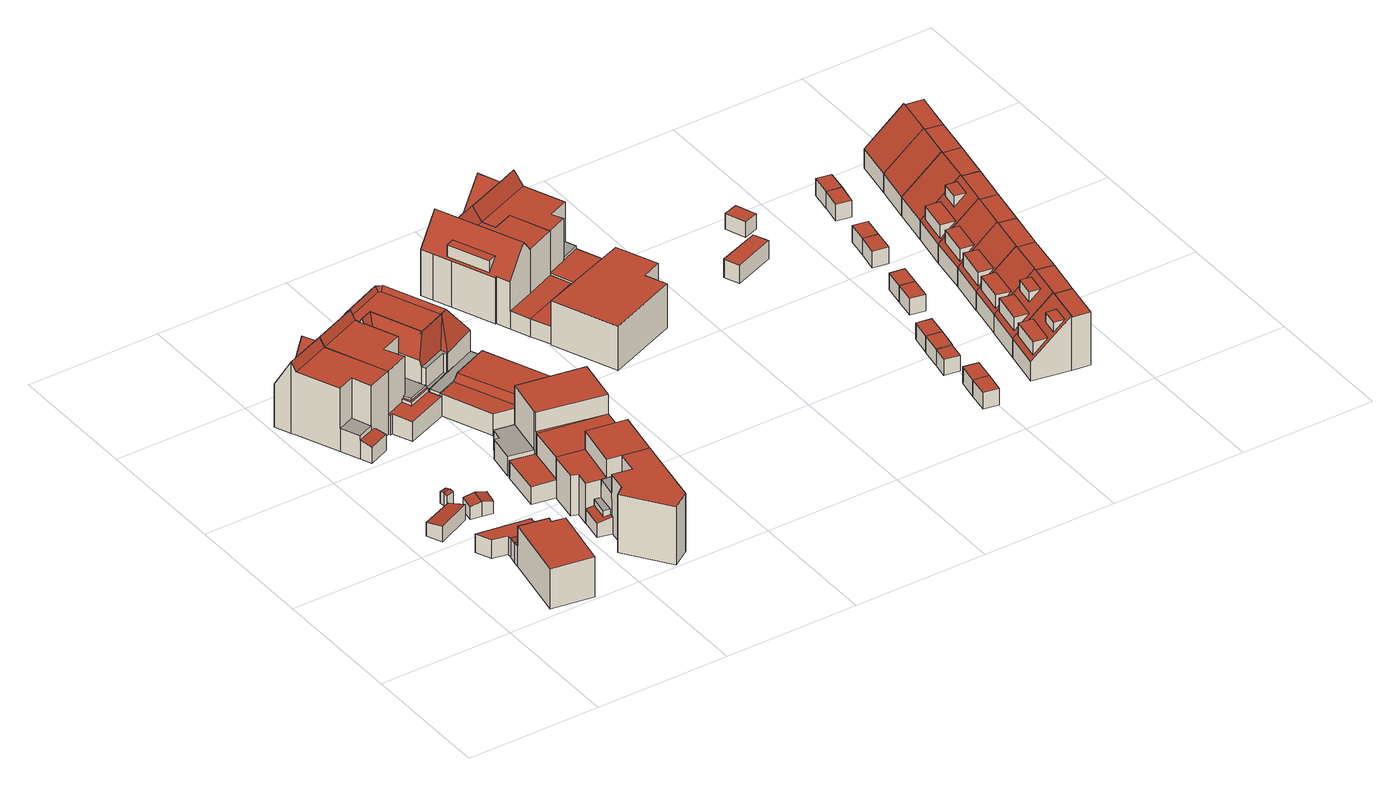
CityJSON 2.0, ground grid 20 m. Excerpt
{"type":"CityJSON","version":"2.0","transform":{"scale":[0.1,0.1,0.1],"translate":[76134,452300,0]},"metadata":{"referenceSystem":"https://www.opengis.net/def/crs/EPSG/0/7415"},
"CityObjects":{
"building1":{"type":"Building","attributes":{"Volume":29.43,"Dakoppervlakte":13.28,"Muuroppervlakte":35.33,"Vloeroppervlakte":13.16,"hoogte_Z_max_in_m_NAP":3.09,"GEB_DOEL":"onbekend","dateOfConstruction":"1928-01-01","measuredHeight":2.4},"geometry":[{"type":"Solid","lod":"2","boundaries":[[[[0,1,2,3]],[[4,5,6,7]],[[3,2,7,6]],[[1,4,7,2]],[[0,5,4,1]],[[0,3,6,5]]]],"semantics":{"surfaces":[{"type":"GroundSurface"},{"type":"RoofSurface"},{"type":"WallSurface"}],"values":[[0,1,2,2,2,2]]}}]},
"building2":{"type":"Building","attributes":{"Volume":505.14,"Dakoppervlakte":96.02,"Muuroppervlakte":259.44,"Vloeroppervlakte":99.09,"hoogte_Z_max_in_m_NAP":7.13,"GEB_DOEL":"woonfunctie","dateOfConstruction":"1928-01-01","measuredHeight":6.34},"geometry":[{"type":"Solid","lod":"2","boundaries":[[[[8,9,10,11,12,13,14,15,16,17,18,19]],[[20,21,22,23]],[[24,25,26,27,28,29]],[[30,31,32,33,34,35]],[[36,37,38,39,40,41,42,43,44]],[[45,46,47,48,49]],[[14,13,29,28,23]],[[24,29,13,12]],[[25,24,12,11,43]],[[41,40,20,23,28,27]],[[19,35,34,8]],[[35,19,18,30]],[[17,16,32,31]],[[44,10,9,36]],[[10,44,43,11]],[[47,32,16,15,48]],[[22,48,15,14,23]],[[49,48,22,21]],[[39,38,45,49]],[[46,45,38,37,33]],[[39,49,21,20,40]],[[8,34,33,37,36,9]],[[32,47,46,33]],[[25,43,42,26]],[[26,42,41,27]],[[18,17,31,30]]]],"semantics":{"surfaces":[{"type":"GroundSurface"},{"type":"OuterFloorSurface"},{"type":"RoofSurface"},{"type":"WallSurface"}],"values":[[0,1,2,2,2,2,3,3,3,3,3,3,3,3,3,3,3,3,3,3,3,3,3,3,3,3]]}}]},
"building3":{"type":"Building","attributes":{"Volume":2.62,"Dakoppervlakte":1.5,"Muuroppervlakte":8.6,"Vloeroppervlakte":4.08,"hoogte_Z_max_in_m_NAP":2.82,"GEB_DOEL":"onbekend","dateOfConstruction":"1925-01-01","measuredHeight":1.97},"geometry":[{"type":"Solid","lod":"2","boundaries":[[[[50,51,52,53,54,55]],[[56,57,58,59]],[[58,57,60,61]],[[52,51,56,59]],[[54,61,60,55]],[[58,61,54,53]],[[60,57,56,51,50,55]],[[53,52,59,58]]]],"semantics":{"surfaces":[{"type":"GroundSurface"},{"type":"RoofSurface"},{"type":"WallSurface"}],"values":[[0,1,1,2,2,2,2,2]]}}]},
"building4":{"type":"Building","attributes":{"Volume":16.73,"Dakoppervlakte":7.73,"Muuroppervlakte":23.9,"Vloeroppervlakte":8.63,"hoogte_Z_max_in_m_NAP":3.23,"GEB_DOEL":"onbekend","dateOfConstruction":"1925-01-01","measuredHeight":2.45},"geometry":[{"type":"Solid","lod":"2","boundaries":[[[[62,63,64,65,66,67]],[[68,69,70,71]],[[72,69,68,73]],[[63,62,71,70]],[[73,66,65,72]],[[64,69,72,65]],[[71,62,67,66,73,68]],[[64,63,70,69]]]],"semantics":{"surfaces":[{"type":"GroundSurface"},{"type":"RoofSurface"},{"type":"WallSurface"}],"values":[[0,1,1,2,2,2,2,2]]}}]},
"building5":{"type":"Building","attributes":{"Volume":808.51,"Dakoppervlakte":104.84,"Muuroppervlakte":382.85,"Vloeroppervlakte":93.08,"hoogte_Z_max_in_m_NAP":11.75,"GEB_DOEL":"winkelfunctie,woonfunctie - woonfunctie","dateOfConstruction":"1932-01-01","measuredHeight":11.2},"geometry":[{"type":"Solid","lod":"2","boundaries":[[[[74,75,76,77,78,79,80,81,82,83,84,85,86,87]],[[88,89,90,91]],[[92,93,94,95]],[[96,97,98,99,92,95]],[[100,101,99,98]],[[102,103,104,105,101,100]],[[106,107,108,109,110]],[[84,91,102,100,98,86,85]],[[97,96,111,75,74,87]],[[87,86,98,97]],[[92,111,93]],[[79,78,77,76,75,111,92,99,101,105]],[[94,96,95]],[[84,83,110,88,91]],[[107,106,82,81]],[[107,81,80,108]],[[110,83,82,106]],[[110,109,89,88]],[[91,90,103,102]],[[89,104,103,90]],[[104,89,109,108,80,79,105]],[[93,111,96,94]]]],"semantics":{"surfaces":[{"type":"GroundSurface"},{"type":"OuterFloorSurface"},{"type":"RoofSurface"},{"type":"WallSurface"}],"values":[[0,1,2,2,2,2,2,3,3,3,3,3,3,3,3,3,3,3,3,3,3,3]]}}]},
"building6":{"type":"Building","attributes":{"Volume":721.95,"Dakoppervlakte":75.06,"Muuroppervlakte":353.07,"Vloeroppervlakte":87.26,"hoogte_Z_max_in_m_NAP":10.05,"GEB_DOEL":"winkelfunctie,woonfunctie - woonfunctie","dateOfConstruction":"1925-01-01","measuredHeight":9.17},"geometry":[{"type":"Solid","lod":"2","boundaries":[[[[112,113,114,115,116,117,118,119,120,121,122]],[[123,124,125,126]],[[127,128,129,130]],[[131,132,133,134,135,136,137,138]],[[139,140,141,142,143,144,145]],[[131,117,116,132]],[[132,116,115,133]],[[134,114,113,135]],[[136,135,113,112,126]],[[123,126,112,122,129]],[[121,120,142,141]],[[142,120,119,143]],[[118,144,143,119]],[[130,129,122,121,141]],[[130,141,140,127]],[[139,128,127,140]],[[129,128,139,145,124,123]],[[136,126,125,137]],[[137,125,124,138]],[[124,145,144,118,117,131,138]],[[134,133,115,114]]]],"semantics":{"surfaces":[{"type":"GroundSurface"},{"type":"OuterFloorSurface"},{"type":"RoofSurface"},{"type":"WallSurface"}],"values":[[0,1,1,2,2,3,3,3,3,3,3,3,3,3,3,3,3,3,3,3,3]]}}]},
"building7":{"type":"Building","attributes":{"Volume":928.17,"Dakoppervlakte":125.59,"Muuroppervlakte":406.2,"Vloeroppervlakte":117.11,"hoogte_Z_max_in_m_NAP":11.75,"GEB_DOEL":"bijeenkomstfunctie - woonfunctie","dateOfConstruction":"1932-01-01","measuredHeight":11.16},"geometry":[{"type":"Solid","lod":"2","boundaries":[[[[146,147,148,149,150,151,152,153,154,155,79,78,77,76,75,156]],[[157,158,159,160,161,162]],[[92,163,164,93]],[[99,165,166,167,163,92]],[[168,165,99,101]],[[168,101,105,169,170,171]],[[172,173,174,175,176,177,178,179]],[[180,181,182,183,184,185]],[[147,146,166,165]],[[172,179,185,184,160,159,169,105]],[[165,168,171,157,149,148,147]],[[164,167,111,93]],[[93,111,92]],[[111,167,166,146,156,75]],[[99,92,111,75,76,77,78,79,172,105,101]],[[152,151,177,176]],[[172,79,155,173]],[[155,154,174,173]],[[154,153,175,174]],[[176,175,153,152]],[[162,182,150,149,157]],[[181,177,151,150,182]],[[160,184,183,161]],[[162,161,183,182]],[[180,178,177,181]],[[180,185,179,178]],[[169,159,158,170]],[[158,157,171,170]],[[163,167,164]]]],"semantics":{"surfaces":[{"type":"GroundSurface"},{"type":"OuterFloorSurface"},{"type":"RoofSurface"},{"type":"WallSurface"}],"values":[[0,1,2,2,2,2,2,2,3,3,3,3,3,3,3,3,3,3,3,3,3,3,3,3,3,3,3,3,3]]}}]},
"building8":{"type":"Building","attributes":{"Volume":543.02,"Dakoppervlakte":67.44,"Muuroppervlakte":287.14,"Vloeroppervlakte":67.44,"hoogte_Z_max_in_m_NAP":9.98,"GEB_DOEL":"woonfunctie","dateOfConstruction":"1925-01-01","measuredHeight":9.14},"geometry":[{"type":"Solid","lod":"2","boundaries":[[[[186,187,188,189,190,191,192,193,194]],[[195,196,135,197]],[[198,199,200,201,202,203,204]],[[135,192,191,197]],[[201,195,197,191,190]],[[194,199,198,186]],[[199,194,193,200]],[[201,190,189,202]],[[202,189,188,187,204,203]],[[204,187,186,198]],[[196,195,201,200]],[[135,196,200,193,192]]]],"semantics":{"surfaces":[{"type":"GroundSurface"},{"type":"RoofSurface"},{"type":"WallSurface"}],"values":[[0,1,1,2,2,2,2,2,2,2,2,2]]}}]},
"building9":{"type":"Building","attributes":{"Volume":435.87,"Dakoppervlakte":82.22,"Muuroppervlakte":223.81,"Vloeroppervlakte":82.22,"hoogte_Z_max_in_m_NAP":7.13,"GEB_DOEL":"woonfunctie","dateOfConstruction":"1925-01-01","measuredHeight":6.28},"geometry":[{"type":"Solid","lod":"2","boundaries":[[[[205,206,207,191,189,188,208,209]],[[210,211,202,212]],[[213,214,215,216,217,218]],[[191,207,210,212]],[[216,211,210,207,206]],[[216,206,205,217]],[[209,218,217,205]],[[209,208,213,218]],[[188,214,213,208]],[[202,211,216,215]],[[189,215,214,188]],[[189,191,212,202,215]]]],"semantics":{"surfaces":[{"type":"GroundSurface"},{"type":"RoofSurface"},{"type":"WallSurface"}],"values":[[0,1,1,2,2,2,2,2,2,2,2,2]]}}]},
"building10":{"type":"Building","attributes":{"Volume":702.49,"Dakoppervlakte":69.79,"Muuroppervlakte":334.66,"Vloeroppervlakte":91.26,"hoogte_Z_max_in_m_NAP":10.11,"GEB_DOEL":"woonfunctie","dateOfConstruction":"1925-01-01","measuredHeight":9.19},"geometry":[{"type":"Solid","lod":"2","boundaries":[[[[219,220,221,222,223,224,225,226,227,228]],[[229,230,231,232,233,234]],[[235,236,237,238,239]],[[211,210,240]],[[221,220,237,236,210]],[[235,239,234,224,223,240]],[[223,222,211,240]],[[210,211,222,221]],[[240,210,236,235]],[[219,228,230,229]],[[228,227,231,230]],[[232,231,227,226]],[[226,225,233,232]],[[224,234,233,225]],[[234,239,238,229]],[[220,219,229,238,237]]]],"semantics":{"surfaces":[{"type":"GroundSurface"},{"type":"OuterFloorSurface"},{"type":"RoofSurface"},{"type":"WallSurface"}],"values":[[0,1,2,2,3,3,3,3,3,3,3,3,3,3,3,3]]}}]},
"building11":{"type":"Building","attributes":{"Volume":1294.77,"Dakoppervlakte":226,"Muuroppervlakte":347.94,"Vloeroppervlakte":143.41,"hoogte_Z_max_in_m_NAP":11.08,"GEB_DOEL":"winkelfunctie - woonfunctie","dateOfConstruction":"1925-01-01","measuredHeight":10.4},"geometry":[{"type":"Solid","lod":"2","boundaries":[[[[241,242,243,244,245,246,247,248,249,250,251,252,253,254,255,256,257,258]],[[259,260,261,262,263,264]],[[265,182,266,267]],[[268,269,270,271,264]],[[270,272,273,274,271]],[[260,259,271,274,275]],[[271,259,264]],[[276,277,274,273]],[[275,274,277,278]],[[279,280,281,276,273,272,282]],[[283,278,277]],[[281,283,277,276]],[[284,285,286,287]],[[288,289,287,286]],[[288,282,272,270]],[[286,285,280,279]],[[286,279,282,288]],[[289,288,270,269,290,291]],[[264,249,248,268]],[[269,268,248,247,246,290]],[[290,246,245,291]],[[291,245,244,243,287,289]],[[243,242,284,287]],[[285,284,242,241,258,257,256,255,254,253,260,275,278,283,281,280]],[[253,252,182,261,260]],[[251,266,182,252]],[[267,266,251,250]],[[265,262,261,182]],[[262,265,267,263]],[[263,267,250,249,264]]]],"semantics":{"surfaces":[{"type":"GroundSurface"},{"type":"OuterFloorSurface"},{"type":"RoofSurface"},{"type":"WallSurface"}],"values":[[0,1,1,2,2,2,2,2,2,2,2,2,2,2,2,2,2,2,3,3,3,3,3,3,3,3,3,3,3,3]]}}]},
"building12":{"type":"Building","attributes":{"Volume":511.72,"Dakoppervlakte":115.21,"Muuroppervlakte":189.33,"Vloeroppervlakte":128.93,"hoogte_Z_max_in_m_NAP":4.97,"GEB_DOEL":"winkelfunctie - woonfunctie","dateOfConstruction":"1925-01-01","measuredHeight":4.3},"geometry":[{"type":"Solid","lod":"2","boundaries":[[[[292,293,251,248,294,295,296,297,298]],[[299,300,266,301,302,303]],[[304,305,306,307,308]],[[309,303,308,307,310]],[[311,312,309,310]],[[312,311,295,294,299]],[[304,293,292,305]],[[305,292,298,306]],[[306,298,297,296,310,307]],[[299,294,248,300]],[[251,266,300,248]],[[293,304,301,266,251]],[[309,312,299,303]],[[308,303,302,301,304]],[[311,310,296,295]]]],"semantics":{"surfaces":[{"type":"GroundSurface"},{"type":"OuterFloorSurface"},{"type":"RoofSurface"},{"type":"WallSurface"}],"values":[[0,1,2,2,2,3,3,3,3,3,3,3,3,3,3]]}}]},
"building13":{"type":"Building","attributes":{"Volume":1233.58,"Dakoppervlakte":202.72,"Muuroppervlakte":454.86,"Vloeroppervlakte":167.16,"hoogte_Z_max_in_m_NAP":12.4,"GEB_DOEL":"bijeenkomstfunctie - winkelfunctie - woonfunctie","dateOfConstruction":"1932-01-01","measuredHeight":11.72},"children":["building13-1"],"geometry":[{"type":"Solid","lod":"2","boundaries":[[[[313,314,315,316,317,318,319,320,321,322,323,324,325,326,327,328,329,330,331]],[[332,333,334,335,336,337]],[[338,339,340]],[[341,342,343,344,345,346,340,347,348],[349,350,351,352]],[[339,353,354,347,340]],[[340,346,333,332]],[[338,340,332,337]],[[355,356,357,358]],[[356,359,360,361,357]],[[354,323,322,321,348,347]],[[348,321,320,341]],[[341,320,319,342]],[[342,319,318,343]],[[344,343,318,317]],[[345,344,317,316,361]],[[335,334,359,330,329]],[[328,327,326,325,339,338,337,336]],[[314,313,355,358]],[[313,331,356,355]],[[358,357,315,314]],[[361,316,315,357]],[[356,331,330,359]],[[360,333,346,345,361]],[[333,360,359,334]],[[353,339,325,324,323,354]],[[329,328,336,335]],[[362,363,350,349]],[[362,352,351,363]],[[363,351,350]],[[349,352,362]]]],"semantics":{"surfaces":[{"type":"GroundSurface"},{"type":"RoofSurface"},{"type":"WallSurface"}],"values":[[0,1,1,1,1,1,1,1,1,2,2,2,2,2,2,2,2,2,2,2,2,2,2,2,2,2,1,2,2,2]]}}]},
"building13-1":{"type":"BuildingInstallation","attributes":{"relationToConstruction":"outside"},"parents":["building13"],"geometry":[{"type":"MultiSurface","lod":"2","boundaries":[[[362,363,350,349]],[[362,352,351,363]],[[363,351,350]],[[349,352,362]]],"semantics":{"surfaces":[{"type":"RoofSurface"},{"type":"WallSurface"}],"values":[0,1,1,1]}}]},
"building14":{"type":"Building","attributes":{"Volume":933.78,"Dakoppervlakte":135.16,"Muuroppervlakte":339.1,"Vloeroppervlakte":137.68,"hoogte_Z_max_in_m_NAP":7.52,"GEB_DOEL":"woonfunctie","dateOfConstruction":"1925-01-01","measuredHeight":6.91},"geometry":[{"type":"Solid","lod":"2","boundaries":[[[[364,365,366,367,368,369,370]],[[371,372,373,374,375,376,377]],[[364,376,375,365]],[[364,370,377,376]],[[369,368,372,371]],[[367,373,372,368]],[[374,373,367,366]],[[374,366,365,375]],[[370,369,371,377]]]],"semantics":{"surfaces":[{"type":"GroundSurface"},{"type":"RoofSurface"},{"type":"WallSurface"}],"values":[[0,1,2,2,2,2,2,2,2]]}}]},
"building15":{"type":"Building","attributes":{"Volume":1163.58,"Dakoppervlakte":175.22,"Muuroppervlakte":481.6,"Vloeroppervlakte":149.28,"hoogte_Z_max_in_m_NAP":12.4,"GEB_DOEL":"winkelfunctie - woonfunctie","dateOfConstruction":"1932-01-01","measuredHeight":11.76},"geometry":[{"type":"Solid","lod":"2","boundaries":[[[[378,379,380,381,382,383,384,385,386,387,388,389,390,391,392,393,394,395,396,397,398]],[[399,400,401,402]],[[403,337,336,335,334,404,405,406]],[[338,337,403,407,408]],[[408,409,410,411,412,413]],[[338,408,414,415,339]],[[409,408,407]],[[415,416,353,339]],[[408,413,417,414]],[[416,415,414,417]],[[418,419,420,421,422,423]],[[416,384,383,353]],[[379,336,337,338,339,353,383,382,381,380]],[[335,336,379,378]],[[378,398,418,334,335]],[[406,402,393,392,391,390,389,410,409,407,403]],[[410,389,388,411]],[[388,387,412,411]],[[398,397,419,418]],[[397,396,420,419]],[[396,395,421,420]],[[421,395,394,422]],[[394,393,402,401,422]],[[401,400,423,422]],[[404,334,418,423,400]],[[404,400,399,405]],[[399,402,406,405]],[[385,384,416,417,413,412,387,386]]]],"semantics":{"surfaces":[{"type":"GroundSurface"},{"type":"OuterFloorSurface"},{"type":"RoofSurface"},{"type":"WallSurface"}],"values":[[0,1,2,2,2,2,2,2,2,2,2,3,3,3,3,3,3,3,3,3,3,3,3,3,3,3,3,3]]}}]},
"building16":{"type":"Building","attributes":{"Volume":18.69,"Dakoppervlakte":7.13,"Muuroppervlakte":28.41,"Vloeroppervlakte":7.13,"hoogte_Z_max_in_m_NAP":3.49,"GEB_DOEL":"onbekend","dateOfConstruction":"1989-01-01","measuredHeight":2.62},"geometry":[{"type":"Solid","lod":"2","boundaries":[[[[424,425,426,427]],[[428,429,430,431]],[[426,425,429,428]],[[425,424,430,429]],[[430,424,427,431]],[[427,426,428,431]]]],"semantics":{"surfaces":[{"type":"GroundSurface"},{"type":"RoofSurface"},{"type":"WallSurface"}],"values":[[0,1,2,2,2,2]]}}]},
"building17":{"type":"Building","attributes":{"Volume":18.69,"Dakoppervlakte":7.13,"Muuroppervlakte":28.41,"Vloeroppervlakte":7.13,"hoogte_Z_max_in_m_NAP":3.49,"GEB_DOEL":"onbekend","dateOfConstruction":"1989-01-01","measuredHeight":2.62},"geometry":[{"type":"Solid","lod":"2","boundaries":[[[[426,432,433,427]],[[434,435,428,431]],[[426,427,431,428]],[[427,433,434,431]],[[432,435,434,433]],[[435,432,426,428]]]],"semantics":{"surfaces":[{"type":"GroundSurface"},{"type":"RoofSurface"},{"type":"WallSurface"}],"values":[[0,1,2,2,2,2]]}}]},
"building18":{"type":"Building","attributes":{"Volume":32.01,"Dakoppervlakte":12.72,"Muuroppervlakte":39.78,"Vloeroppervlakte":14.09,"hoogte_Z_max_in_m_NAP":3.49,"GEB_DOEL":"onbekend","dateOfConstruction":"1989-01-01","measuredHeight":2.55},"geometry":[{"type":"Solid","lod":"2","boundaries":[[[[436,437,438,439,440,441]],[[442,443,444,445]],[[446,447,448,449]],[[437,436,442,445,449]],[[436,441,443,442]],[[441,440,446,444,443]],[[449,448,438,437]],[[446,440,439,447]],[[438,448,447,439]],[[446,449,445,444]]]],"semantics":{"surfaces":[{"type":"GroundSurface"},{"type":"RoofSurface"},{"type":"WallSurface"}],"values":[[0,1,1,2,2,2,2,2,2,2]]}}]},
"building19":{"type":"Building","attributes":{"Volume":44.93,"Dakoppervlakte":15.76,"Muuroppervlakte":50.79,"Vloeroppervlakte":15.76,"hoogte_Z_max_in_m_NAP":3.59,"GEB_DOEL":"onbekend","dateOfConstruction":"2016-01-01","measuredHeight":2.85},"geometry":[{"type":"Solid","lod":"2","boundaries":[[[[450,451,452,453]],[[454,455,456,457]],[[452,457,456,453]],[[452,451,454,457]],[[454,451,450,455]],[[450,453,456,455]]]],"semantics":{"surfaces":[{"type":"GroundSurface"},{"type":"RoofSurface"},{"type":"WallSurface"}],"values":[[0,1,2,2,2,2]]}}]},
"building20":{"type":"Building","attributes":{"Volume":18.18,"Dakoppervlakte":7.17,"Muuroppervlakte":27.53,"Vloeroppervlakte":7.17,"hoogte_Z_max_in_m_NAP":3.49,"GEB_DOEL":"onbekend","dateOfConstruction":"1989-01-01","measuredHeight":2.54},"geometry":[{"type":"Solid","lod":"2","boundaries":[[[[458,459,460,461]],[[462,463,443,442]],[[460,459,442,443]],[[459,458,462,442]],[[461,463,462,458]],[[461,460,443,463]]]],"semantics":{"surfaces":[{"type":"GroundSurface"},{"type":"RoofSurface"},{"type":"WallSurface"}],"values":[[0,1,2,2,2,2]]}}]},
"building21":{"type":"Building","attributes":{"Volume":16.82,"Dakoppervlakte":7.02,"Muuroppervlakte":25.91,"Vloeroppervlakte":7.02,"hoogte_Z_max_in_m_NAP":3.12,"GEB_DOEL":"onbekend","dateOfConstruction":"1932-01-01","measuredHeight":2.4},"geometry":[{"type":"Solid","lod":"2","boundaries":[[[[464,465,466,467]],[[468,469,470,471]],[[467,471,470,464]],[[467,466,468,471]],[[465,469,468,466]],[[469,465,464,470]]]],"semantics":{"surfaces":[{"type":"GroundSurface"},{"type":"RoofSurface"},{"type":"WallSurface"}],"values":[[0,1,2,2,2,2]]}}]},
"building22":{"type":"Building","attributes":{"Volume":18.41,"Dakoppervlakte":7.03,"Muuroppervlakte":28.18,"Vloeroppervlakte":7.03,"hoogte_Z_max_in_m_NAP":3.49,"GEB_DOEL":"onbekend","dateOfConstruction":"1989-01-01","measuredHeight":2.62},"geometry":[{"type":"Solid","lod":"2","boundaries":[[[[472,473,474,475]],[[476,477,478,479]],[[474,473,477,476]],[[473,472,478,477]],[[478,472,475,479]],[[475,474,476,479]]]],"semantics":{"surfaces":[{"type":"GroundSurface"},{"type":"RoofSurface"},{"type":"WallSurface"}],"values":[[0,1,2,2,2,2]]}}]},
"building23":{"type":"Building","attributes":{"Volume":18.14,"Dakoppervlakte":7.03,"Muuroppervlakte":27.76,"Vloeroppervlakte":7.03,"hoogte_Z_max_in_m_NAP":3.49,"GEB_DOEL":"onbekend","dateOfConstruction":"1989-01-01","measuredHeight":2.58},"geometry":[{"type":"Solid","lod":"2","boundaries":[[[[474,480,481,475]],[[476,479,482,483]],[[474,475,479,476]],[[482,479,475,481]],[[480,483,482,481]],[[483,480,474,476]]]],"semantics":{"surfaces":[{"type":"GroundSurface"},{"type":"RoofSurface"},{"type":"WallSurface"}],"values":[[0,1,2,2,2,2]]}}]},
"building24":{"type":"Building","attributes":{"Volume":327.2,"Dakoppervlakte":41.5,"Muuroppervlakte":175.33,"Vloeroppervlakte":47.88,"hoogte_Z_max_in_m_NAP":9.46,"GEB_DOEL":"woonfunctie","dateOfConstruction":"1989-01-01","measuredHeight":8.47},"children":["building24-1","building24-2"],"geometry":[{"type":"Solid","lod":"2","boundaries":[[[[484,485,486,487,488,489]],[[490,491,492,493],[494,495,496,497],[498,499,500,501]],[[502,503,504,505]],[[504,488,487,505]],[[505,487,486,502]],[[504,493,492,489,488]],[[493,504,503,490]],[[502,486,485,503]],[[485,484,491,490,503]],[[484,489,492,491]],[[494,497,506,507]],[[506,497,496]],[[507,506,496,495]],[[495,494,507]],[[499,508,509,500]],[[508,499,498]],[[509,508,498,501]],[[509,501,500]]]],"semantics":{"surfaces":[{"type":"GroundSurface"},{"type":"RoofSurface"},{"type":"WallSurface"}],"values":[[0,1,1,2,2,2,2,2,2,2,1,2,2,2,1,2,2,2]]}}]},
"building24-1":{"type":"BuildingInstallation","attributes":{"relationToConstruction":"outside"},"parents":["building24"],"geometry":[{"type":"MultiSurface","lod":"2","boundaries":[[[494,497,506,507]],[[506,497,496]],[[507,506,496,495]],[[495,494,507]]],"semantics":{"surfaces":[{"type":"RoofSurface"},{"type":"WallSurface"}],"values":[0,1,1,1]}}]},
"building24-2":{"type":"BuildingInstallation","attributes":{"relationToConstruction":"outside"},"parents":["building24"],"geometry":[{"type":"MultiSurface","lod":"2","boundaries":[[[499,508,509,500]],[[508,499,498]],[[509,508,498,501]],[[509,501,500]]],"semantics":{"surfaces":[{"type":"RoofSurface"},{"type":"WallSurface"}],"values":[0,1,1,1]}}]},
"building25":{"type":"Building","attributes":{"Volume":327.25,"Dakoppervlakte":40.35,"Muuroppervlakte":174.46,"Vloeroppervlakte":47.99,"hoogte_Z_max_in_m_NAP":9.46,"GEB_DOEL":"woonfunctie","dateOfConstruction":"1989-01-01","measuredHeight":8.43},"children":["building25-1","building25-2"],"geometry":[{"type":"Solid","lod":"2","boundaries":[[[[484,510,511,512,486,485]],[[513,514,491,490],[515,516,517,518],[519,520,521,522]],[[523,524,503,502]],[[511,524,523,512]],[[485,486,502,503]],[[514,510,484,491]],[[490,503,524,513]],[[512,523,502,486]],[[503,490,491,484,485]],[[524,511,510,514,513]],[[525,516,515,526]],[[526,515,518]],[[525,526,518,517]],[[517,516,525]],[[520,527,528,521]],[[527,520,519]],[[528,527,519,522]],[[522,521,528]]]],"semantics":{"surfaces":[{"type":"GroundSurface"},{"type":"RoofSurface"},{"type":"WallSurface"}],"values":[[0,1,1,2,2,2,2,2,2,2,1,2,2,2,1,2,2,2]]}}]},
"building25-1":{"type":"BuildingInstallation","attributes":{"relationToConstruction":"outside"},"parents":["building25"],"geometry":[{"type":"MultiSurface","lod":"2","boundaries":[[[525,516,515,526]],[[526,515,518]],[[525,526,518,517]],[[517,516,525]]],"semantics":{"surfaces":[{"type":"RoofSurface"},{"type":"WallSurface"}],"values":[0,1,1,1]}}]},
"building25-2":{"type":"BuildingInstallation","attributes":{"relationToConstruction":"outside"},"parents":["building25"],"geometry":[{"type":"MultiSurface","lod":"2","boundaries":[[[520,527,528,521]],[[527,520,519]],[[528,527,519,522]],[[522,521,528]]],"semantics":{"surfaces":[{"type":"RoofSurface"},{"type":"WallSurface"}],"values":[0,1,1,1]}}]},
"building26":{"type":"Building","attributes":{"Volume":17.88,"Dakoppervlakte":7.02,"Muuroppervlakte":27.37,"Vloeroppervlakte":7.02,"hoogte_Z_max_in_m_NAP":3.49,"GEB_DOEL":"onbekend","dateOfConstruction":"1989-01-01","measuredHeight":2.55},"geometry":[{"type":"Solid","lod":"2","boundaries":[[[[529,530,531,532]],[[533,534,535,536]],[[531,530,536,535]],[[533,536,530,529]],[[533,529,532,534]],[[532,531,535,534]]]],"semantics":{"surfaces":[{"type":"GroundSurface"},{"type":"RoofSurface"},{"type":"WallSurface"}],"values":[[0,1,2,2,2,2]]}}]},
"building27":{"type":"Building","attributes":{"Volume":18.19,"Dakoppervlakte":7.02,"Muuroppervlakte":27.85,"Vloeroppervlakte":7.02,"hoogte_Z_max_in_m_NAP":3.49,"GEB_DOEL":"onbekend","dateOfConstruction":"1989-01-01","measuredHeight":2.59},"geometry":[{"type":"Solid","lod":"2","boundaries":[[[[537,532,531,538]],[[534,539,540,535]],[[531,532,534,535]],[[534,532,537,539]],[[538,540,539,537]],[[540,538,531,535]]]],"semantics":{"surfaces":[{"type":"GroundSurface"},{"type":"RoofSurface"},{"type":"WallSurface"}],"values":[[0,1,2,2,2,2]]}}]},
"building28":{"type":"Building","attributes":{"Volume":319.81,"Dakoppervlakte":46.28,"Muuroppervlakte":173.3,"Vloeroppervlakte":47.55,"hoogte_Z_max_in_m_NAP":9.46,"GEB_DOEL":"woonfunctie","dateOfConstruction":"1989-01-01","measuredHeight":8.41},"children":["building28-1"],"geometry":[{"type":"Solid","lod":"2","boundaries":[[[[541,542,543,544,545,546]],[[547,548,514,513],[549,550,551,552]],[[524,523,553,554]],[[548,542,541,514]],[[513,514,541,546,524]],[[524,546,545,523]],[[523,545,544,553]],[[543,554,553,544]],[[513,524,554,547]],[[543,542,548,547,554]],[[555,549,552,556]],[[556,552,551]],[[555,556,551,550]],[[550,549,555]]]],"semantics":{"surfaces":[{"type":"GroundSurface"},{"type":"RoofSurface"},{"type":"WallSurface"}],"values":[[0,1,1,2,2,2,2,2,2,2,1,2,2,2]]}}]},
"building28-1":{"type":"BuildingInstallation","attributes":{"relationToConstruction":"outside"},"parents":["building28"],"geometry":[{"type":"MultiSurface","lod":"2","boundaries":[[[555,549,552,556]],[[556,552,551]],[[555,556,551,550]],[[550,549,555]]],"semantics":{"surfaces":[{"type":"RoofSurface"},{"type":"WallSurface"}],"values":[0,1,1,1]}}]},
"building29":{"type":"Building","attributes":{"Volume":328.39,"Dakoppervlakte":47.57,"Muuroppervlakte":175.66,"Vloeroppervlakte":48.62,"hoogte_Z_max_in_m_NAP":9.46,"GEB_DOEL":"woonfunctie","dateOfConstruction":"1989-01-01","measuredHeight":8.44},"children":["building29-1"],"geometry":[{"type":"Solid","lod":"2","boundaries":[[[[557,558,559,560,561,562]],[[563,564,548,547],[565,566,567,568]],[[554,553,569,570]],[[564,560,559,548]],[[554,547,548,559,558]],[[553,554,558,557]],[[553,557,562,569]],[[570,569,562,561]],[[563,547,554,570]],[[560,564,563,570,561]],[[571,568,567,572]],[[572,567,566]],[[571,572,566,565]],[[565,568,571]]]],"semantics":{"surfaces":[{"type":"GroundSurface"},{"type":"RoofSurface"},{"type":"WallSurface"}],"values":[[0,1,1,2,2,2,2,2,2,2,1,2,2,2]]}}]},
"building29-1":{"type":"BuildingInstallation","attributes":{"relationToConstruction":"outside"},"parents":["building29"],"geometry":[{"type":"MultiSurface","lod":"2","boundaries":[[[571,568,567,572]],[[572,567,566]],[[571,572,566,565]],[[565,568,571]]],"semantics":{"surfaces":[{"type":"RoofSurface"},{"type":"WallSurface"}],"values":[0,1,1,1]}}]},
"building30":{"type":"Building","attributes":{"Volume":18.34,"Dakoppervlakte":7.04,"Muuroppervlakte":28.04,"Vloeroppervlakte":7.04,"hoogte_Z_max_in_m_NAP":3.49,"GEB_DOEL":"onbekend","dateOfConstruction":"1989-01-01","measuredHeight":2.61},"geometry":[{"type":"Solid","lod":"2","boundaries":[[[[573,574,575,576]],[[577,578,579,580]],[[574,573,578,577]],[[573,576,579,578]],[[579,576,575,580]],[[574,577,580,575]]]],"semantics":{"surfaces":[{"type":"GroundSurface"},{"type":"RoofSurface"},{"type":"WallSurface"}],"values":[[0,1,2,2,2,2]]}}]},
"building31":{"type":"Building","attributes":{"Volume":18.73,"Dakoppervlakte":7.04,"Muuroppervlakte":28.63,"Vloeroppervlakte":7.04,"hoogte_Z_max_in_m_NAP":3.49,"GEB_DOEL":"onbekend","dateOfConstruction":"1989-01-01","measuredHeight":2.66},"geometry":[{"type":"Solid","lod":"2","boundaries":[[[[581,582,583,584]],[[585,586,577,580]],[[581,584,580,577]],[[580,584,583,585]],[[582,586,585,583]],[[577,586,582,581]]]],"semantics":{"surfaces":[{"type":"GroundSurface"},{"type":"RoofSurface"},{"type":"WallSurface"}],"values":[[0,1,2,2,2,2]]}}]},
"building32":{"type":"Building","attributes":{"Volume":328.12,"Dakoppervlakte":47.8,"Muuroppervlakte":176.01,"Vloeroppervlakte":48.53,"hoogte_Z_max_in_m_NAP":9.46,"GEB_DOEL":"woonfunctie","dateOfConstruction":"1989-01-01","measuredHeight":8.46},"children":["building32-1"],"geometry":[{"type":"Solid","lod":"2","boundaries":[[[[587,562,561,560,588,589]],[[590,591,564,563],[592,593,594,595]],[[569,596,597,570]],[[590,597,589,588,591]],[[591,588,560,564]],[[597,596,587,589]],[[570,561,562,569]],[[587,596,569,562]],[[563,570,597,590]],[[570,563,564,560,561]],[[598,595,594,599]],[[599,594,593]],[[598,599,593,592]],[[592,595,598]]]],"semantics":{"surfaces":[{"type":"GroundSurface"},{"type":"RoofSurface"},{"type":"WallSurface"}],"values":[[0,1,1,2,2,2,2,2,2,2,1,2,2,2]]}}]},
"building32-1":{"type":"BuildingInstallation","attributes":{"relationToConstruction":"outside"},"parents":["building32"],"geometry":[{"type":"MultiSurface","lod":"2","boundaries":[[[598,595,594,599]],[[599,594,593]],[[598,599,593,592]],[[592,595,598]]],"semantics":{"surfaces":[{"type":"RoofSurface"},{"type":"WallSurface"}],"values":[0,1,1,1]}}]},
"building33":{"type":"Building","attributes":{"Volume":327.92,"Dakoppervlakte":39.33,"Muuroppervlakte":175.07,"Vloeroppervlakte":47.67,"hoogte_Z_max_in_m_NAP":9.46,"GEB_DOEL":"woonfunctie","dateOfConstruction":"1989-01-01","measuredHeight":8.47},"children":["building33-1","building33-2"],"geometry":[{"type":"Solid","lod":"2","boundaries":[[[[587,589,588,600,601,602]],[[603,604,591,590],[605,606,607,608],[609,610,611,612]],[[597,596,613,614]],[[589,587,596,597]],[[602,613,596,587]],[[603,614,601,600,604]],[[590,597,614,603]],[[601,614,613,602]],[[604,600,588,591]],[[591,588,589,597,590]],[[615,616,606,605]],[[615,605,608]],[[616,615,608,607]],[[607,606,616]],[[611,610,617,618]],[[617,610,609]],[[618,617,609,612]],[[618,612,611]]]],"semantics":{"surfaces":[{"type":"GroundSurface"},{"type":"RoofSurface"},{"type":"WallSurface"}],"values":[[0,1,1,2,2,2,2,2,2,2,1,2,2,2,1,2,2,2]]}}]},
"building33-1":{"type":"BuildingInstallation","attributes":{"relationToConstruction":"outside"},"parents":["building33"],"geometry":[{"type":"MultiSurface","lod":"2","boundaries":[[[615,616,606,605]],[[615,605,608]],[[616,615,608,607]],[[607,606,616]]],"semantics":{"surfaces":[{"type":"RoofSurface"},{"type":"WallSurface"}],"values":[0,1,1,1]}}]},
"building33-2":{"type":"BuildingInstallation","attributes":{"relationToConstruction":"outside"},"parents":["building33"],"geometry":[{"type":"MultiSurface","lod":"2","boundaries":[[[611,610,617,618]],[[617,610,609]],[[618,617,609,612]],[[618,612,611]]],"semantics":{"surfaces":[{"type":"RoofSurface"},{"type":"WallSurface"}],"values":[0,1,1,1]}}]},
"building34":{"type":"Building","attributes":{"Volume":312.01,"Dakoppervlakte":60.52,"Muuroppervlakte":174.31,"Vloeroppervlakte":47.78,"hoogte_Z_max_in_m_NAP":9.46,"GEB_DOEL":"woonfunctie","dateOfConstruction":"1989-01-01","measuredHeight":8.43},"geometry":[{"type":"Solid","lod":"2","boundaries":[[[[600,619,620,621,602,601]],[[604,603,622,623]],[[613,624,625,614]],[[619,600,604,623]],[[604,600,601,614,603]],[[620,619,623,622,625]],[[601,602,613,614]],[[613,602,621,624]],[[621,620,625,624]],[[603,614,625,622]]]],"semantics":{"surfaces":[{"type":"GroundSurface"},{"type":"RoofSurface"},{"type":"WallSurface"}],"values":[[0,1,1,2,2,2,2,2,2,2]]}}]},
"building35":{"type":"Building","attributes":{"Volume":309.8,"Dakoppervlakte":60.27,"Muuroppervlakte":173.51,"Vloeroppervlakte":47.58,"hoogte_Z_max_in_m_NAP":9.46,"GEB_DOEL":"woonfunctie","dateOfConstruction":"1989-01-01","measuredHeight":8.41},"geometry":[{"type":"Solid","lod":"2","boundaries":[[[[626,621,620,619,627,628]],[[629,630,623,622]],[[631,632,625,624]],[[632,628,627,630,629]],[[627,619,623,630]],[[625,622,623,619,620]],[[632,631,626,628]],[[624,625,620,621]],[[626,631,624,621]],[[622,625,632,629]]]],"semantics":{"surfaces":[{"type":"GroundSurface"},{"type":"RoofSurface"},{"type":"WallSurface"}],"values":[[0,1,1,2,2,2,2,2,2,2]]}}]},
"building36":{"type":"Building","attributes":{"Volume":327.95,"Dakoppervlakte":63.74,"Muuroppervlakte":177.36,"Vloeroppervlakte":50.33,"hoogte_Z_max_in_m_NAP":9.46,"GEB_DOEL":"woonfunctie","dateOfConstruction":"1989-01-01","measuredHeight":8.41},"geometry":[{"type":"Solid","lod":"2","boundaries":[[[[633,626,628,627,634,635]],[[636,637,630,629]],[[638,632,631,639]],[[636,638,635,634,637]],[[634,627,630,637]],[[632,629,630,627,628]],[[635,638,639,633]],[[631,632,628,626]],[[633,639,631,626]],[[629,632,638,636]]]],"semantics":{"surfaces":[{"type":"GroundSurface"},{"type":"RoofSurface"},{"type":"WallSurface"}],"values":[[0,1,1,2,2,2,2,2,2,2]]}}]}
},
"vertices":[
[42,213,7],[32,236,7],[80,256,7],[93,237,7],[32,236,28],[42,213,31],[93,237,31],[80,256,28],
[141,157,8],[137,135,8],[157,132,8],[151,94,8],[133,1,8],[71,12,8],[90,113,8],[91,121,8],[94,135,8],[95,142,8],[72,146,8],[62,169,8],[129,106,40],[130,113,40],[91,121,40],[90,113,40],[133,1,71],[151,94,71],[131,97,71],[133,105,71],[90,113,71],[71,12,71],[72,146,37],[95,142,37],[94,135,37],[135,127,37],[141,157,37],[62,169,37],[137,135,36],[135,127,36],[133,113,36],[130,113,36],[129,106,36],[133,105,36],[131,97,36],[151,94,36],[157,132,36],[133,113,39],[135,127,38],[94,135,38],[91,121,39],[130,113,39],
[99,280,8],[100,274,8],[89,272,8],[88,278,8],[87,285,8],[97,287,8],[100,274,26],[99,280,28],[88,278,28],[89,272,26],[97,287,26],[87,285,26],
[135,249,8],[130,227,8],[114,230,8],[98,233,8],[102,255,8],[118,252,8],[118,252,32],[114,230,32],[130,227,28],[135,249,28],[98,233,28],[102,255,28],
[50,563,6],[68,571,6],[77,550,6],[79,547,6],[82,540,6],[119,450,6],[90,438,6],[97,422,6],[66,408,6],[59,425,6],[47,453,6],[21,515,6],[18,522,6],[8,546,6],[59,425,42],[83,435,42],[72,464,42],[47,453,42],[77,550,111],[68,571,110],[50,563,76],[50,561,76],[50,563,73],[8,546,73],[18,522,118],[79,547,118],[21,515,105],[82,540,105],[47,453,105],[72,464,105],[83,435,105],[119,450,105],[66,408,31],[97,422,31],[90,438,35],[83,435,35],[59,425,36],[68,571,73],
[265,134,9],[304,127,9],[285,18,9],[258,0,9],[212,65,9],[226,76,9],[230,103,9],[209,107,9],[215,142,9],[227,140,9],[236,138,9],[236,138,71],[231,106,71],[260,101,71],[265,134,71],[222,112,43],[231,110,43],[236,138,43],[227,140,43],[226,76,100],[212,65,100],[258,0,100],[285,18,100],[304,127,100],[265,134,100],[260,101,100],[231,106,100],[231,110,35],[222,112,33],[227,140,33],[215,142,31],[209,107,31],[230,103,35],[231,106,35],
[134,599,6],[145,574,6],[148,567,6],[173,506,6],[189,466,6],[190,463,6],[198,444,6],[136,419,6],[124,448,6],[121,447,6],[88,579,6],[173,506,45],[142,493,45],[155,465,45],[152,464,45],[157,453,45],[189,466,45],[89,577,77],[88,579,77],[145,574,118],[134,599,72],[88,579,72],[148,567,105],[155,465,105],[142,493,105],[173,506,105],[119,450,37],[121,447,37],[124,448,37],[136,419,37],[198,444,37],[190,463,37],[155,449,37],[149,463,37],[155,449,42],[190,463,42],[189,466,42],[157,453,42],[152,464,42],[149,463,42],
[219,164,8],[209,167,8],[216,210,8],[217,212,8],[257,205,8],[316,195,8],[304,127,8],[244,137,8],[215,142,8],[257,205,100],[244,137,100],[316,195,100],[219,164,71],[215,142,71],[244,137,71],[257,205,71],[217,212,71],[216,210,71],[209,167,71],
[227,273,8],[226,269,8],[326,253,8],[181,216,8],[191,280,8],[326,253,71],[226,269,71],[316,195,71],[181,216,36],[216,210,36],[217,212,36],[226,269,36],[227,273,36],[191,280,36],
[238,337,9],[338,320,9],[326,253,9],[226,269,9],[227,273,9],[227,276,9],[191,284,9],[198,325,9],[205,324,9],[209,342,9],[238,337,40],[209,342,40],[205,324,40],[198,325,40],[191,284,40],[227,276,40],[227,273,101],[326,253,101],[338,320,101],[238,337,101],[227,276,101],[227,273,71],
[142,580,7],[134,599,7],[208,630,7],[231,620,7],[232,620,7],[250,576,7],[280,503,7],[281,501,7],[231,479,7],[228,478,7],[191,461,7],[189,466,7],[186,472,7],[185,475,7],[159,538,7],[152,558,7],[150,561,7],[144,576,7],[227,489,72],[186,472,72],[189,466,72],[226,481,72],[228,478,72],[231,479,72],[226,481,42],[191,461,42],[228,478,42],[281,501,74],[280,503,76],[253,514,111],[243,510,111],[247,516,104],[201,497,104],[200,491,111],[185,475,81],[171,570,104],[170,565,111],[159,538,81],[208,603,104],[144,576,104],[150,561,104],[212,601,104],[152,558,111],[134,599,76],[142,580,111],[207,608,111],[208,630,77],[216,604,111],[231,620,77],[250,576,76],[232,620,77],
[198,444,7],[197,446,7],[288,484,7],[344,350,7],[276,362,7],[265,364,7],[227,371,7],[288,484,42],[281,501,42],[197,446,42],[226,458,42],[227,458,42],[197,446,41],[198,444,41],[227,371,41],[265,364,41],[226,458,41],[234,461,50],[276,362,50],[344,350,50],[288,484,50],
[490,529,7],[403,496,7],[391,524,7],[379,553,7],[371,573,7],[370,573,7],[344,636,7],[333,662,7],[326,679,7],[356,691,7],[386,703,7],[386,702,7],[387,700,7],[399,669,7],[405,656,7],[413,636,7],[443,648,7],[466,590,7],[478,560,7],[389,650,104],[422,571,104],[466,590,104],[443,648,104],[413,636,104],[405,656,104],[399,669,124],[387,700,81],[370,657,124],[333,662,79],[344,636,79],[370,573,79],[371,573,81],[379,553,81],[408,565,124],[356,691,124],[326,679,79],[355,649,100],[380,589,100],[367,584,82],[343,644,82],[386,702,81],[386,703,81],[490,529,35],[478,560,35],[391,524,35],[403,496,35],[466,590,35],[422,571,35],[379,553,35],[343,644,100],[367,584,100],
[403,496,6],[538,547,6],[563,487,6],[534,474,6],[547,443,6],[442,401,6],[403,495,6],[442,401,75],[547,443,75],[534,474,75],[563,487,75],[538,547,75],[403,496,75],[403,495,75],
[443,648,6],[413,636,6],[405,656,6],[399,669,6],[387,700,6],[386,702,6],[387,702,6],[415,713,6],[446,725,6],[473,737,6],[473,736,6],[475,737,6],[476,736,6],[488,705,6],[494,692,6],[518,632,6],[524,616,6],[550,552,6],[542,548,6],[490,529,6],[466,590,6],[488,620,42],[496,603,42],[524,616,42],[518,632,42],[494,692,104],[496,603,104],[488,620,104],[518,632,104],[488,705,124],[459,693,124],[476,736,80],[475,737,80],[473,736,83],[473,737,83],[446,725,124],[415,712,80],[388,701,80],[387,702,80],[415,713,80],[466,590,38],[490,529,38],[542,548,38],[550,552,38],[524,616,38],[496,603,38],
[799,59,9],[777,63,9],[782,94,9],[805,90,9],[782,94,35],[777,63,35],[799,59,35],[805,90,35],
[788,125,9],[810,121,9],[810,121,35],[788,125,35],
[810,204,9],[804,173,9],[800,149,9],[777,153,9],[782,177,9],[787,208,9],[810,204,35],[787,208,35],[782,177,35],[804,173,35],[782,177,34],[777,153,34],[800,149,34],[804,173,34],
[678,470,7],[669,493,7],[730,516,7],[739,494,7],[669,493,36],[678,470,36],[739,494,36],[730,516,36],
[815,235,10],[810,204,10],[787,208,10],[793,239,10],[815,235,35],[793,239,35],
[752,588,7],[763,558,7],[742,550,7],[731,581,7],[742,550,31],[763,558,31],[752,588,31],[731,581,31],
[839,284,9],[817,288,9],[822,319,9],[844,315,9],[822,319,35],[817,288,35],[839,284,35],[844,315,35],
[827,349,9],[849,346,9],[849,346,35],[827,349,35],
[872,135,10],[928,125,10],[955,121,10],[945,65,10],[918,69,10],[862,79,10],[928,125,95],[872,135,40],[862,79,40],[918,69,95],[912,76,88],[897,78,73],[901,103,73],[916,101,88],[877,130,45],[898,127,65],[889,81,65],[869,84,45],[955,121,93],[928,125,93],[918,69,93],[945,65,93],[901,103,88],[897,78,88],[877,130,65],[869,84,65],
[882,192,10],[938,182,10],[965,177,10],[938,182,95],[882,192,40],[930,178,88],[925,149,88],[909,152,72],[914,181,72],[887,188,45],[908,184,66],[900,138,66],[879,142,45],[965,177,93],[938,182,93],[909,152,88],[914,181,88],[887,188,66],[879,142,66],
[859,397,9],[836,401,9],[842,432,9],[864,428,9],[859,397,35],[864,428,35],[842,432,35],[836,401,35],
[869,459,9],[847,463,9],[869,459,35],[847,463,35],
[882,192,11],[892,247,11],[947,237,11],[974,233,11],[965,177,11],[938,182,11],[947,237,95],[892,247,40],[909,193,65],[888,197,44],[896,242,44],[917,239,65],[974,233,93],[947,237,93],[888,197,65],[896,242,65],
[974,233,10],[947,237,10],[892,247,10],[902,304,10],[957,295,10],[984,290,10],[957,295,95],[902,304,40],[897,250,45],[905,296,45],[926,292,66],[918,246,66],[984,290,93],[957,295,93],[897,250,66],[905,296,66],
[856,513,9],[862,544,9],[884,540,9],[878,509,9],[862,544,35],[856,513,35],[878,509,35],[884,540,35],
[862,544,8],[867,575,8],[889,571,8],[884,540,8],[889,571,35],[867,575,35],
[994,347,10],[911,361,10],[967,351,10],[967,351,95],[911,361,40],[908,307,45],[916,353,45],[936,350,65],[928,304,65],[994,347,93],[967,351,93],[908,307,65],[916,353,65],
[921,417,10],[977,407,10],[1004,402,10],[977,407,95],[921,417,40],[970,404,89],[965,377,89],[949,380,72],[953,407,72],[925,411,44],[946,408,65],[938,361,65],[917,365,44],[1004,402,93],[977,407,93],[953,407,89],[949,380,89],[925,411,65],[917,365,65],
[931,473,10],[986,463,10],[1014,459,10],[986,463,95],[931,473,40],[1014,459,93],[986,463,93],
[1023,514,10],[941,529,10],[996,519,10],[996,519,95],[941,529,40],[1023,514,93],[996,519,93],
[1034,574,10],[951,588,10],[1006,578,10],[1006,578,95],[951,588,40],[1006,578,93],[1034,574,93]
]}
